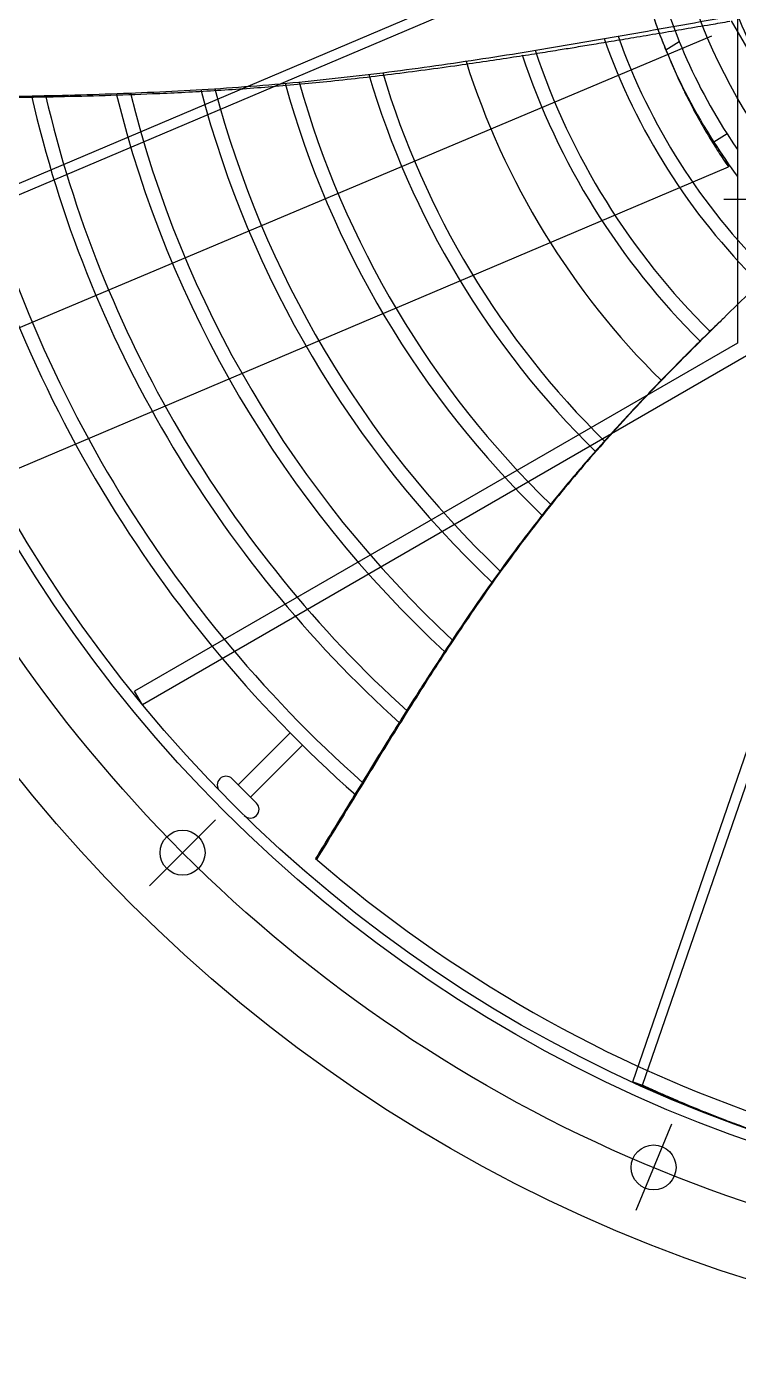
# Model space of a CAD drawing. Header units: millimetres. Extents: x 89978 to 501025, y -351975 to 835730.
# Drawn here: x 271895.5 to 272101.5, y -165882.4 to -165499.4 of the extents above; entities that cross this region are included whole.
import ezdxf

# ---------------------------------------------------------------- set-up
doc = ezdxf.new("R2010")
doc.units = ezdxf.units.MM
doc.header["$LTSCALE"] = 150
doc.linetypes.add('CENTER', pattern=[50.8, 31.75, -6.35, 6.35, -6.35])
doc.linetypes.add('DIVIDEX2', pattern=[63.5, 25.4, -12.7, 0, -12.7, 0, -12.7])
doc.layers.add('------00 Load Bank', color=3, linetype='Continuous')

# ---------------------------------------------------------------- blocks, each defined once
blk = doc.blocks.new('A$C02650c35')
at = {"color": 0, "linetype": 'Continuous', "lineweight": 25}
for p, q in [((886.73, 378.59), (667.66, 454.02)), ((885.76, 375.76), (666.69, 451.19)), ((578.83, 404.24), (618.1, 426.91)), ((611.55, 403), (613.97, 399.21)), ((618.96, 402.52), (621.08, 403.41)), ((711.53, 190.32), (621.08, 403.41)), ((587.25, 385.31), (584.79, 389.17)), ((587.54, 385.43), (588.95, 386.03)), ((590.12, 386.53), (590.14, 386.53)), ((644.41, 162.14), (553.88, 375.42)), ((885.76, 375.76), (886.73, 378.59)), ((641.65, 160.97), (551.12, 374.25))]:
    blk.add_line(p, q, dxfattribs=at)
at = {"color": 0, "linetype": 'CENTER', "ltscale": 2}
blk.add_line((630.5, 431.74), (630.5, 402.07), dxfattribs=at)
at = {"color": 0, "linetype": 'Continuous'}
for p, q in [((674.7, 410.5), (776.67, 233.89)), ((674.7, 410.5), (776.67, 233.89)), ((672.1, 406), (772.77, 231.64)), ((672.1, 406), (772.77, 231.64)), ((798.08, 259.85), (805.15, 266.92)), ((808.69, 266.92), (808.71, 266.89)), ((798.11, 256.29), (798.08, 256.31)), ((776.67, 233.89), (772.77, 231.64)), ((776.67, 233.89), (772.77, 231.64))]:
    blk.add_line(p, q, dxfattribs=at)
at = {"color": 0}
for p, q in [((372.9, 406), (672.1, 406)), ((372.9, 406), (672.1, 406)), ((803.38, 265.15), (788.37, 280.17)), ((799.85, 261.62), (784.83, 276.63))]:
    blk.add_line(p, q, dxfattribs=at)
at = {"color": 0, "linetype": 'DIVIDEX2', "ltscale": 0.5}
blk.add_line((683.42, 160.68), (583.13, 398.64), dxfattribs=at)
at = {"color": 0, "linetype": 'CENTER'}
for p, q in [((898.06, 386.94), (923, 376.61)), ((809.94, 255.06), (829.03, 235.97))]:
    blk.add_line(p, q, dxfattribs=at)
at = {"color": 0, "linetype": 'Continuous', "lineweight": 25, "flags": 128}
blk.add_lwpolyline([(611.55, 403), (614.43, 404.88), (616.08, 406)], dxfattribs=at)
at = {"color": 0}
for centre, radius in [((522.5, 542.5), 441), ((522.5, 542.5), 403), ((522.5, 542.5), 399.8), ((522.5, 542.5), 157.5), ((910.53, 381.77), 6.5), ((910.53, 381.77), 6.5), ((819.48, 245.52), 6.5)]:
    blk.add_circle(centre, radius, dxfattribs=at)
at = {"color": 0, "linetype": 'CENTER'}
blk.add_circle((522.5, 542.5), 420, dxfattribs=at)
blk.add_circle((522.5, 542.5), 420, dxfattribs=at)
at = {"color": 0, "linetype": 'Continuous', "lineweight": 25}
blk.add_circle((522.5, 542.5), 145, dxfattribs=at)
for radius, start, end in [(143.8, 274.0829, 325.9171), (165.5, 292.1087, 302.5523), (170, 302.5523, 306.5881), (170, 292.3881, 302.5523), (165.5, 271.0387, 292.1087), (170, 289.2622, 292.3881)]:
    blk.add_arc((522.5, 542.5), radius, start, end, dxfattribs=at)
at = {"color": 0}
for radius, start, end in [(181.5, 289.5657, 315.3621), (395, 319.1258, 341.5122), (185.5, 289.3551, 315.3621), (205.5, 288.3996, 315.3621), (209.5, 288.3996, 315.3621), (225.5, 287.5546, 315.3445), (249.5, 286.6173, 315.513), (253.5, 286.465, 315.5604), (273.5, 285.7065, 315.8843), (277.5, 285.5549, 315.9667), (297.5, 284.7958, 316.4472), (301.5, 284.6444, 316.5541), (321.5, 283.8985, 317.1218), (325.5, 283.7524, 317.2394), (345.5, 283.0419, 317.8319), (349.5, 282.9044, 317.9495), (369.5, 282.2436, 318.5201), (373.5, 282.1171, 318.6292)]:
    blk.add_arc((522.5, 542.5), radius, start, end, dxfattribs=at)
at = {"color": 0, "linetype": 'Continuous'}
for centre, start, end in [((806.92, 265.15), 45, 135), ((806.95, 265.12), 315.7211, 45), ((799.85, 258.08), 135, 225), ((799.88, 258.05), 225, 314.2789)]:
    blk.add_arc(centre, 2.5, start, end, dxfattribs=at)
at = {"color": 0, "linetype": 'Continuous', "lineweight": 25}
for points, knots in [([(375.53, 542.5), (375.57, 539.99), (375.64, 534.97), (376.24, 527.44), (377.21, 519.94), (378.7, 511.75), (380.85, 502.91), (383.83, 493.49), (387.45, 484.25), (391.7, 475.24), (396.94, 465.85), (403.29, 456.25), (410.93, 446.56), (419.44, 437.47), (428.68, 429.14), (438.58, 421.64), (448.99, 415.04), (460.04, 409.27), (471.5, 404.47), (483.3, 400.68), (495.31, 397.89), (507.63, 396.11), (520.05, 395.38), (532.47, 395.7), (544.72, 397.05), (556.95, 399.44), (568.89, 402.86), (580.48, 407.27), (591.61, 412.59), (602.35, 418.9), (612.51, 426.09), (621.98, 434.08), (630.71, 442.79), (638.75, 452.29), (645.96, 462.44), (652.27, 473.13), (657.62, 484.24), (662.07, 495.88), (665.17, 506.67), (667.23, 516.46), (668.52, 525.06), (669.3, 533.76), (669.54, 542.09), (669.34, 550.03), (668.76, 557.56), (667.79, 565.06), (666.16, 574.05), (663.54, 584.43), (659.53, 596.1), (654.52, 607.49), (648.55, 618.41), (641.7, 628.77), (634.06, 638.45), (625.54, 647.54), (616.32, 655.86), (606.44, 663.35), (596.02, 669.96), (584.98, 675.73), (573.51, 680.52), (561.69, 684.33), (549.67, 687.11), (537.34, 688.9), (524.95, 689.62), (512.53, 689.3), (500.28, 687.95), (488.05, 685.56), (476.11, 682.14), (464.5, 677.73), (453.38, 672.4), (442.64, 666.09), (432.49, 658.91), (423.02, 650.92), (414.29, 642.21), (406.25, 632.71), (399.04, 622.55), (392.74, 611.88), (387.39, 600.77), (382.94, 589.14), (379.83, 578.33), (377.77, 568.54), (376.49, 559.94), (375.68, 551.24), (375.58, 545.42), (375.53, 542.5)], [0, 0, 0, 0, 0.008148, 0.016329, 0.024509, 0.032722, 0.04336, 0.054073, 0.064787, 0.075604, 0.086421, 0.0997, 0.112979, 0.126448, 0.140113, 0.153362, 0.166751, 0.18014, 0.193805, 0.207084, 0.220364, 0.233832, 0.247498, 0.260747, 0.274136, 0.287525, 0.30119, 0.314439, 0.327781, 0.341217, 0.354882, 0.368162, 0.381441, 0.39491, 0.408575, 0.421824, 0.435213, 0.448602, 0.462267, 0.471652, 0.481085, 0.490519, 0.500003, 0.508151, 0.516332, 0.524512, 0.532725, 0.546005, 0.559284, 0.572753, 0.586418, 0.599667, 0.613056, 0.626445, 0.64011, 0.653359, 0.666701, 0.680137, 0.693803, 0.707051, 0.720441, 0.73383, 0.747495, 0.760744, 0.774133, 0.787522, 0.801187, 0.814436, 0.827825, 0.841214, 0.85488, 0.868159, 0.881438, 0.894907, 0.908572, 0.921851, 0.93513, 0.948599, 0.962264, 0.971649, 0.981082, 0.990516, 1, 1, 1, 1]), ([(633.07, 435.47), (638.35, 429.85), (648.9, 418.63), (659.89, 406.96), (665.78, 401.09), (666.21, 400.65)], [0, 0, 0, 0, 0.481211, 0.961441, 1, 1, 1, 1]), ([(885.76, 375.76), (885.76, 375.77), (885.77, 375.79), (885.85, 375.95), (885.97, 376.22), (886.14, 376.59), (886.39, 377.13), (886.72, 377.87), (887.17, 378.87), (887.7, 380.06), (888.32, 381.44), (889.01, 383.02), (889.71, 384.64), (890.4, 386.25), (891.05, 387.8), (891.74, 389.46), (892.58, 391.49), (893.58, 393.95), (894.75, 396.92), (895.99, 400.12), (897.28, 403.55), (898.61, 407.19), (899.53, 409.81), (899.99, 411.12)], [0, 0, 0, 0, 0.038794, 0.077595, 0.116396, 0.155256, 0.194116, 0.245886, 0.297665, 0.349435, 0.401519, 0.453611, 0.505695, 0.544496, 0.583297, 0.622156, 0.661015, 0.717306, 0.773608, 0.829899, 0.886596, 0.943304, 1, 1, 1, 1]), ([(886.73, 378.59), (886.74, 378.6), (886.75, 378.62), (886.82, 378.79), (886.95, 379.05), (887.12, 379.42), (887.36, 379.95), (887.69, 380.68), (888.14, 381.67), (888.67, 382.85), (889.27, 384.22), (889.95, 385.77), (890.71, 387.51), (891.53, 389.44), (892.44, 391.59), (893.42, 393.96), (894.48, 396.58), (895.59, 399.4), (896.69, 402.22), (897.75, 405.02), (898.76, 407.74), (899.79, 410.6), (900.5, 412.61), (900.85, 413.62)], [0, 0, 0, 0, 0.03878, 0.077567, 0.116355, 0.1552, 0.194046, 0.245833, 0.297636, 0.34944, 0.401226, 0.453012, 0.504815, 0.556618, 0.608404, 0.662492, 0.7166, 0.770707, 0.824794, 0.868554, 0.912313, 0.956156, 1, 1, 1, 1]), ([(601.07, 155.39), (601.01, 164.47), (600.88, 182.95), (600.44, 210.8), (599.48, 238.93), (597.78, 266.98), (595.06, 294.74), (591.4, 322.22), (587.12, 349.44), (582.41, 376.61), (579.17, 394.71), (577.55, 403.76)], [0.0040453, 0.0040453, 0.0040453, 0.0040453, 0.1120904, 0.224186, 0.3362006, 0.4480891, 0.5598872, 0.6697434, 0.7797254, 0.8898282, 1, 1, 1, 1]), ([(601.33, 155.45), (601.31, 158.8), (601.28, 165.95), (601.2, 176.46), (601.11, 186.56), (601, 195.39), (600.88, 202.95), (600.71, 212.04), (600.42, 223.2), (599.9, 237.85), (599.12, 253.59), (597.97, 270.39), (596.38, 287.85), (594.28, 306.23), (592.21, 321.6), (590.5, 333.36), (589.35, 340.92), (588.27, 347.84), (587.34, 353.69), (586.49, 358.89), (585.65, 364.01), (584.7, 369.76), (583.61, 376.27), (582.41, 383.37), (581.16, 390.79), (580, 397.63), (579.27, 401.97), (578.96, 403.81)], [0.004054, 0.004054, 0.004054, 0.004054, 0.044055, 0.0892389, 0.1294144, 0.1645669, 0.1946506, 0.2196261, 0.2731864, 0.3280385, 0.3947317, 0.4616638, 0.5294155, 0.6044734, 0.683072, 0.7151603, 0.7467466, 0.7747501, 0.7989803, 0.8176563, 0.837837, 0.8611081, 0.8874794, 0.916906, 0.9473172, 0.9775846, 1, 1, 1, 1]), ([(590.14, 386.53), (591.02, 386.91), (592.8, 387.66), (595.56, 388.89), (598.39, 390.21), (601.28, 391.64), (604.58, 393.34), (607.62, 395.01), (610.38, 396.59), (612.48, 397.84), (614.6, 399.14), (616.74, 400.51), (618.9, 401.92), (620.35, 402.92), (621.08, 403.41)], [0, 0, 0, 0, 0.09594, 0.191903, 0.287866, 0.384015, 0.480164, 0.609768, 0.674639, 0.73951, 0.804594, 0.869678, 0.934839, 1, 1, 1, 1]), ([(613.74, 399.06), (614.02, 399.24), (615.02, 399.87), (616.76, 401.02), (618.23, 402.02), (618.96, 402.52)], [0, 0, 0, 0, 0.162945, 0.581473, 1, 1, 1, 1]), ([(666.21, 400.65), (671.17, 395.64), (681.48, 385.21), (697.7, 369.97), (714.87, 355.07), (732.42, 341.47), (750.13, 328.95), (767.88, 317.26), (785.89, 305.96), (803.78, 295.04), (815.63, 287.81), (821.42, 284.29)], [0, 0, 0, 0, 0.1081379, 0.2251135, 0.3413954, 0.4570616, 0.5657729, 0.6743483, 0.7829008, 0.8914823, 0.994843, 0.994843, 0.994843, 0.994843]), ([(666.21, 400.57), (666.69, 400.07), (668.63, 398.08), (672.04, 394.63), (676.49, 390.17), (681.07, 385.66), (685.52, 381.36), (689.8, 377.3), (693.71, 373.65), (697.33, 370.33), (700.44, 367.53), (703.03, 365.22), (705.46, 363.09), (708.12, 360.79), (711.36, 358.03), (716.9, 353.42), (724.56, 347.31), (734.16, 340.06), (743.55, 333.31), (752.53, 327.13), (759.55, 322.44), (765.04, 318.86), (769.47, 315.99), (774.72, 312.64), (780.84, 308.78), (787.78, 304.47), (795.54, 299.69), (804.09, 294.46), (812.73, 289.19), (818.52, 285.64), (821.18, 284.01)], [0, 0, 0, 0, 0.0105993, 0.042715, 0.074456, 0.1073437, 0.1413731, 0.1694151, 0.1979263, 0.223438, 0.2448649, 0.2622189, 0.2766961, 0.2944954, 0.3162608, 0.341978, 0.4051023, 0.466824, 0.5267457, 0.5825963, 0.6340774, 0.6563171, 0.6830925, 0.7149493, 0.751887, 0.7939052, 0.84012, 0.8912343, 0.9472267, 0.994836, 0.994836, 0.994836, 0.994836]), ([(553.88, 375.42), (553.89, 375.42), (553.92, 375.43), (554.1, 375.46), (554.4, 375.52), (554.81, 375.6), (555.41, 375.71), (556.23, 375.88), (557.33, 376.1), (558.63, 376.38), (560.14, 376.72), (561.84, 377.11), (563.74, 377.57), (565.83, 378.11), (568.14, 378.73), (570.67, 379.46), (573.44, 380.3), (576.39, 381.26), (579.27, 382.25), (582.03, 383.26), (584.61, 384.24), (586.4, 384.97), (587.29, 385.33)], [0, 0, 0, 0, 0.040904, 0.081816, 0.122728, 0.163705, 0.204682, 0.259307, 0.313952, 0.368596, 0.423222, 0.477846, 0.532488, 0.58713, 0.641753, 0.698863, 0.755994, 0.813125, 0.870234, 0.913743, 0.957252, 1, 1, 1, 1])]:
    blk.add_open_spline(points, degree=3, knots=knots, dxfattribs=at)

msp = doc.modelspace()

# ---------------------------------------------------------------- block references
at = {"layer": '------00 Load Bank', "rotation": 270}
msp.add_blockref('A$C02650c35', (271695.16, -164918.93), dxfattribs=at)

doc.saveas('drawing.dxf')
